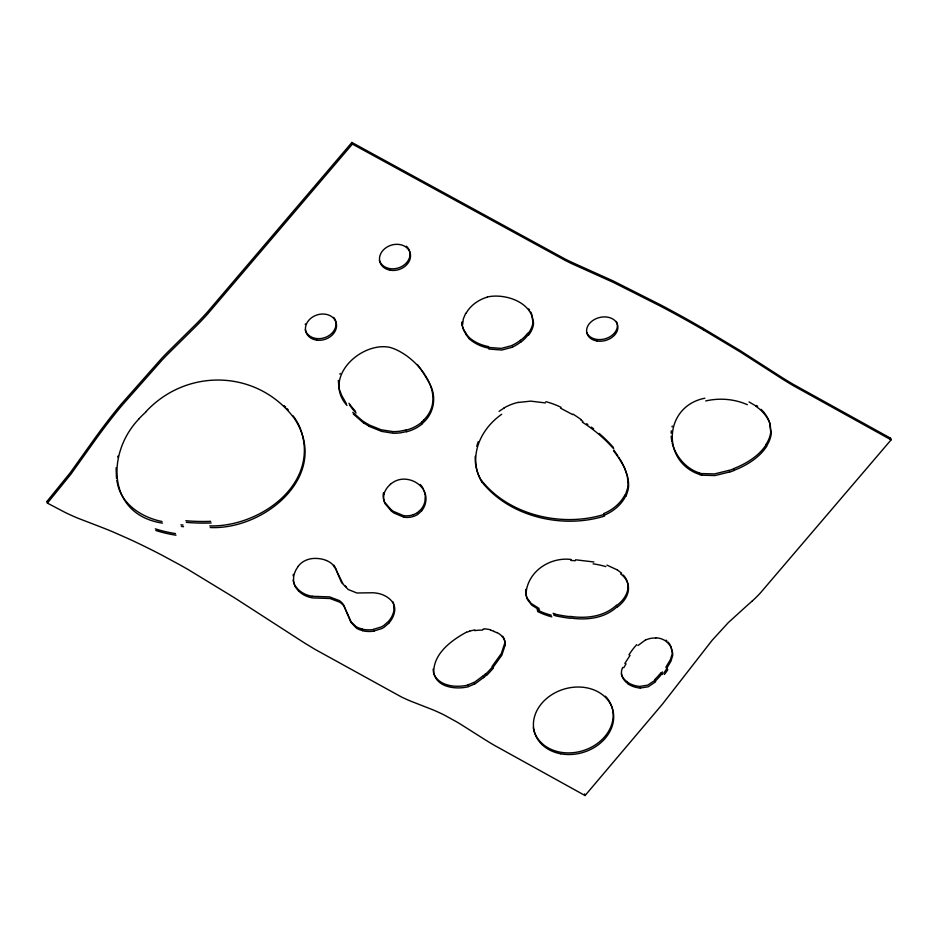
<?xml version="1.0" encoding="UTF-8"?>
<svg xmlns="http://www.w3.org/2000/svg" width="938" height="938" viewBox="0 0 938 938"><rect width="100%" height="100%" fill="white"/><g stroke="black" fill="none" stroke-linecap="round" stroke-linejoin="round"><path stroke-width="1.41" d="M462.129 322.824L462.129 321.711M462.633 324.442L463.349 318.838L465.67 313.339M532.784 321.066L531.588 313.773M533.288 322.695C532.198 301.86 504.585 293.078 487.314 296.994M116.113 467.792L116.5 478.45M671.127 433.18L671.315 430.847M504.644 643.515L501.314 653.598L492.133 666.343M505.148 645.145L501.818 655.228L492.638 667.973M338.348 380.382L338.958 388.109M117.696 457.029L117.907 456.138M672.03 426.849L672.241 426.051M339.908 374.168L340.213 373.43M625.529 494.643L627.616 488.17A34.729 30.239 -5.6 0 0 628.085 484.102L627.334 476.199L624.579 467.874M626.033 496.272L628.12 489.788A34.729 30.239 -5.6 0 0 628.589 485.732C628.823 472.506 621.108 460.828 613.475 450.662M622.68 667.457L621.953 669.369A13.413 11.092 -28.2 0 0 621.507 673.765M624.849 663.412L630.078 655.357M766.252 444.577C758.924 455.974 746.578 463.548 733.68 468.637M766.756 446.207C759.581 457.439 746.812 465.412 734.184 470.266M665.851 667.281L670.424 659.613L672.112 654.126A16.286 13.695 -28.7 0 0 672.159 651.406L670.998 647.361A25.432 21.422 -25.9 0 0 668.548 643.656L665.992 641.275A19.147 16.063 -22.9 0 0 657.644 637.981L655.92 637.84M666.355 668.911L670.928 661.243L672.616 655.756A16.286 13.695 -28.7 0 0 672.663 653.036L671.362 648.111M661.759 672.851L662.474 671.936M662.263 674.469L662.978 673.554M527.789 333.166L524.975 336.402A35.152 24.728 -25.5 0 1 520.531 340.365M528.293 334.796L525.479 338.02A35.152 24.728 -25.5 0 1 521.036 341.995M298.225 566.235C302.458 560.525 309.81 557.981 316.751 558.45A25.924 22.336 -3.6 0 1 326.518 560.502M747.316 605.338L728.322 622.598L712.106 640.326L662.463 704.11L585.066 795.541L494.326 745.311A210.124 75.837 40.3 0 1 485.274 739.848L460.687 724.277A151.628 54.732 40.3 0 0 457.146 722.131L444.061 714.92A129.432 46.712 40.3 0 0 432.828 709.796L411.067 701.284A104.47 37.708 40.3 0 1 401.405 696.957L315.262 649.495A294.649 106.346 40.3 0 1 302.505 641.698L234.078 597.529L188.444 569.729A357.73 129.116 40.3 0 0 179.463 564.629L161.688 555.038A430.143 155.251 40.3 0 0 128.494 538.752L112.806 531.846A331.384 119.607 40.3 0 0 102.582 527.695L78.264 518.339A168.359 60.771 40.3 0 1 75.591 517.225A144.593 52.188 40.3 0 1 64.874 512.3L47.404 503.131L46.9 501.513L70.444 472.482L93.859 439.664A292.586 134.685 -61.2 0 1 97.974 433.966A324.126 149.201 -61.2 0 1 115.609 410.973L117.098 409.12A270.953 124.731 -61.2 0 1 121.448 403.856L161.723 358.304A245.51 113.017 -61.2 0 1 166.096 353.72L197.168 322.965A243.235 111.962 -61.2 0 0 207.204 312.284L351.891 142.459L565.227 259.087A196.23 70.831 40.3 0 0 571.746 262.277L612.936 280.814L660.2 304.662A612.151 220.946 40.3 0 1 703.078 328.37M47.404 503.131L70.948 474.112L94.363 441.282A292.586 134.685 -61.2 0 1 98.478 435.595A324.126 149.201 -61.2 0 1 116.113 412.603L117.602 410.75A270.953 124.731 -61.2 0 1 121.952 405.474L162.227 359.922A245.51 113.017 -61.2 0 1 166.601 355.338L197.672 324.595A243.235 111.962 -61.2 0 0 207.708 313.913L352.395 144.089L351.891 142.459M889.681 439.301L890.596 438.222L792.727 384.017A225.472 81.383 40.3 0 1 781.53 377.182L739.824 350.378L703.078 328.359M890.596 438.222L891.1 439.852L760.202 593.168A96.661 44.496 -61.2 0 1 751.959 601.293M139.187 418.7C106.146 452.702 106.873 514.692 162.497 523.134M421.608 510.905L417.949 514.223A16.216 14.34 -8.7 0 1 415.604 515.572L413.869 516.275A18.162 16.286 -8.5 0 1 403.657 517.166M388.942 623.078L384.252 627.147A19.206 15.676 -16.6 0 1 381.672 628.612L373.992 630.957M423.495 420.259C449.654 394.816 416.015 354.681 389.88 347.377A30.473 24.798 -17 0 0 381.895 346.72C354.458 347.904 324.231 380.042 346.978 405.474M637.946 645.555L645.45 639.962M146.176 411.419C187.354 367.391 258.091 369.572 294.614 418.805C331.044 475.12 264.809 529.993 210.253 527.531M483.047 675.899L473.96 682.7M483.551 677.517L474.464 684.318M655.158 680.156L647.712 685.162L639.751 686.417A22.618 18.807 -21.6 0 1 637.242 686.088A27.261 22.571 -21.1 0 1 628.577 682.946L627.416 682.207M655.662 681.774L648.217 686.792L640.255 688.035M751.959 601.27L747.985 604.764M616.465 605.221C604.037 616.782 586.074 618.81 569.952 616.36M616.97 606.851C604.541 618.412 586.578 620.428 570.445 617.99M390.407 484.207L392.354 482.8A17.904 15.465 -10.8 0 1 393.292 482.226C407.432 473.045 429.651 485.638 425.477 502.967A22.09 19.639 -6.8 0 1 425.02 504.679A20.706 18.338 -8.4 0 1 421.572 510.893M499.11 411.313L504.14 408.007M417.445 512.605L421.103 509.287A20.706 18.338 -8.4 0 0 424.48 503.049A22.09 19.639 -6.8 0 0 424.961 501.338L425.301 495.639L424.058 490.41M512.042 345.559L501.244 348.408L488.276 347.388M512.547 347.189L501.748 350.038L488.78 349.018M466.432 632.2C451.319 640.373 433.063 653.868 433.778 672.945C436.897 687.73 456.337 689.735 468.601 686.686M604.107 514.411C562.566 527.484 509.451 515.537 481.698 480.678M604.611 516.041C563.07 529.114 509.955 517.166 482.202 482.308M413.365 514.657L415.088 513.942A16.216 14.34 -8.7 0 0 417.445 512.605M728.943 470.384L714.428 473.936L701.73 473.573M729.447 472.002L714.932 475.566L702.234 475.203M704.837 398.228C663.764 406.213 660.844 461.777 700.018 474.628M469.621 631.075L474.839 629.914M468.097 685.057C456.267 687.847 439.101 686.475 433.802 673.683M406.095 429.967L400.303 431.14A38.376 30.497 -16.6 0 1 392.53 431.597M406.6 431.586L400.807 432.77A38.376 30.497 -16.6 0 1 393.034 433.215L381.672 431.41L368.74 426.192M518.268 402.472L530.767 401.136L545.365 402.918M373.488 629.328L381.168 626.983A19.206 15.676 -16.6 0 0 383.759 625.517L388.438 621.46A26.241 21.375 -16.8 0 0 393.901 610.579L393.597 603.615M209.749 525.901C260.213 527.285 321.617 483.035 299.855 427.294M392.541 431.55L381.168 429.792L368.235 424.562M482.613 629.457L483.598 629.492M571.148 559.482C552.588 557.078 532.573 568.194 527.262 586.578A33.604 22.84 -30.1 0 0 527.437 599.57L531.717 605.116L539.596 610.099M575.557 559.787L593.918 561.979M183.062 525.057L180.87 524.823M183.567 526.687L181.374 526.441M312.424 596.298L329.543 596.885L339.322 600.566A19.018 16.134 -5.1 0 1 343.531 604.693L350.812 622.152L356.499 628.214A20.953 17.693 -18.1 0 0 359.981 629.82L362.631 630.606M403.164 515.501L393.444 511.386A38.13 33.967 -6.7 0 1 390.97 509.498M403.668 517.131L393.948 513.016A38.13 33.967 -6.7 0 1 391.474 511.128M553.092 613.335L554.663 613.71M553.596 614.953L555.167 615.34M362.127 628.976L359.477 628.214A20.953 17.693 -18.1 0 1 355.994 626.584L351.175 621.929L347.564 613.956M162.004 521.505C142.494 517.565 122.315 505.043 117.672 484.477M699.514 472.998C685.971 468.707 675.712 456.478 672.147 442.924M606.909 565.11L617.181 569.847M493.74 631.38L496.835 632.669M560.502 408.147L572.649 414.608M539.092 608.469L531.213 603.486L527.039 597.893M749.04 401.933L756.169 406.119M47.428 501.795L46.9 501.513M352.395 144.089L565.731 260.717A196.23 70.831 40.3 0 0 572.25 263.895L613.44 282.444L660.704 306.292A612.151 220.946 40.3 0 1 703.582 330M891.1 439.852L793.231 385.635A225.472 81.383 40.3 0 1 782.022 378.811L740.328 352.008L703.582 329.977M617.333 569.941L621.683 573.153M627.921 683.837L629.07 684.588A27.261 22.571 -21.1 0 0 637.734 687.73A22.618 18.807 -21.6 0 0 640.255 688.011M363.323 421.596L352.794 412.368M363.827 423.214L353.298 413.986M580.798 419.931L582.92 421.432M346.462 586.965L345.301 585.992M390.923 509.545L384.639 502.158A18.35 16.169 -5.1 0 1 383.443 492.813M391.427 511.163L385.143 503.776A18.35 16.169 -5.1 0 1 384.088 493.857M666.097 640.15L666.777 640.748M284.038 405.615L284.695 406.236M285.023 406.553L285.668 407.186M298.343 589.709L295.247 585.91M298.847 591.339L295.751 587.54A18.936 16.778 -3.3 0 1 293.746 582.346A19.335 17.119 -1.6 0 1 293.594 581.22L293.594 577.445A26.991 23.825 1.1 0 1 298.319 566.294M287.098 408.651L288.189 409.812M468.543 336.812L465.588 333.084M469.047 338.442L466.092 334.714M420.283 484.465L420.81 485.063M502.322 636.703L503.542 638.332A21.75 15.137 -30.9 0 1 505.301 645.11M342.733 583.295L337.41 572.626M528.739 308.919L529.571 310.068M417.387 364.495L418.571 366.066M421.314 485.673L422.663 487.619M614.273 450.756L616.653 454.027M293.195 415.909L294.11 417.176M419.145 366.852L419.708 367.637M420.259 368.423L423.378 373.148M617.216 454.86L617.79 455.704M294.555 417.82L294.989 418.465M333.881 565.098L335.218 567.349M502.756 636.281L503.038 636.703A21.75 15.137 -30.9 0 1 504.796 643.48M295.411 419.122L295.833 419.778M618.892 457.381L619.432 458.236M346.474 403.856L341.631 395.32L339.099 388.637M423.87 373.922L424.363 374.708M424.844 375.481L426.298 377.826M619.959 459.092L622.328 463.22M296.244 420.447L297.803 423.132M426.767 378.6L429.006 382.528M423.05 488.299L423.413 488.991M392.705 601.563L393.444 603.193M298.167 423.812L299.539 426.591M622.668 463.876L623.336 465.201M530.791 312.073L531.4 313.339M429.416 383.325C436.627 395.613 434.54 412.099 423.999 421.889A30.673 23.497 -17.4 0 1 422.159 423.683M670.494 645.731L671.174 647.267M623.664 465.869L624.286 467.206M335.64 568.217L337.082 571.734M347.47 613.851L344.047 606.311A19.018 16.134 -5.1 0 0 339.814 602.219L330.047 598.514L312.929 597.928A24.763 22.043 -6.2 0 1 298.917 591.28M584.562 793.911L585.066 795.541M433.591 672.921L433.11 669.216M117.438 483.492L116.816 480.491M671.819 441.458L671.139 436.205M621.495 673.765L621.894 675.77A21.199 17.564 -21.3 0 0 628.061 683.696M605.432 696.219A40.733 33.065 -16.7 0 1 588.196 748.747A40.733 33.065 -16.7 0 1 533.288 727.724M492.696 666.625A125.293 96.344 -21.5 0 1 486.072 673.824M473.76 682.395A20.882 15.008 -21.7 0 1 468.027 684.693M485.685 673.59A89.509 69.588 -20.8 0 1 483.211 676.005M493.2 668.255A125.293 96.344 -21.5 0 1 486.576 675.454M496.941 632.552A33.24 22.969 -33.5 0 1 502.393 636.644M490.492 630.242A42.398 27.894 -25.8 0 1 493.857 631.239M483.973 628.8A40.17 25.561 -23.2 0 1 490.809 629.867M474.71 630.629A32.83 19.393 -19.7 0 1 482.261 630.137M466.479 632.341A24.224 16.79 -23.3 0 1 469.645 631.227M474.265 684.025A20.882 15.008 -21.7 0 1 468.531 686.323M486.189 675.208A89.509 69.588 -20.8 0 1 483.715 677.635M627.557 682.067A21.199 17.564 -21.3 0 1 621.343 674.164M661.138 672.452A62.834 56.655 -19.5 0 1 654.618 679.675M667.328 668.044A105.349 93.671 -22.6 0 1 663.952 672.816M668.044 642.026A25.432 21.422 -25.9 0 1 670.084 644.957M661.642 674.082A62.834 56.655 -19.5 0 1 655.123 681.293M667.833 669.673A105.349 93.671 -22.6 0 1 664.456 674.434M645.485 640.056A19.252 16.321 -24 0 1 655.885 638.039M628.941 654.806A74.606 66.375 -23.7 0 1 636.703 644.64M623.829 667.715A40.662 30.684 -36.5 0 1 626.056 663.846M293.125 575.826A26.991 23.825 1.1 0 1 293.36 574.326M293.137 580.012A19.335 17.119 -1.6 0 0 293.254 580.716A18.936 16.778 -3.3 0 0 295.282 585.898M312.424 596.275A24.763 22.043 -6.2 0 1 298.413 589.65M373.5 629.504A27.003 22.735 -17.7 0 1 362.068 629.128M326.483 560.561A19.85 17.177 -4.2 0 1 330.598 562.8A16.778 14.539 -4.5 0 1 332.591 564.535L335.722 568.979L341.526 582.533L348.186 589.498L356.874 592.992L372.48 592.769A27.589 22.676 -10.9 0 1 376.173 593.086C385.459 594.211 396.856 601.41 394.452 612.209A26.241 21.375 -16.8 0 1 388.895 623.055M374.004 631.122A27.003 22.735 -17.7 0 1 362.572 630.746M175.476 533.581A125.223 80.738 -14.6 0 1 155.309 528.844M210.675 521.329A110.426 57.37 -7.5 0 1 185.818 520.719M139.105 418.629A117.989 110.743 32.7 0 1 146.351 411.618M175.981 535.211A125.223 80.738 -14.6 0 1 155.814 530.474M211.179 522.958A110.426 57.37 -7.5 0 1 186.322 522.349M413.377 514.692A18.162 16.286 -8.5 0 1 403.152 515.548M390.513 484.313A20.835 18.045 -10.5 0 0 384.932 491.535L384.568 492.192A18.76 16.497 -6.4 0 0 384.064 493.857M623.242 575.006A35.879 23.954 -11.1 0 1 616.805 605.432M526.933 597.94A33.604 22.84 -30.1 0 1 525.761 589.404M551.321 615.211A72.988 42.573 -8.7 0 1 537.04 609.841M569.272 616.594A96.462 53.454 -6.2 0 1 554.393 614.003M620.604 573.857A35.879 23.954 -11.1 0 1 617.31 607.062M593.074 563.832A80.387 56.761 -12.2 0 1 605.842 566.611M570.879 560.467A106.17 77.748 -14.2 0 1 575.24 560.736M551.825 616.841A72.988 42.573 -8.7 0 1 537.544 611.459M569.776 618.224A96.462 53.454 -6.2 0 1 554.897 615.633M625.118 494.537A38.833 31.915 -16.8 0 1 603.72 513.59M586.66 423.73A179.428 162.731 -41.8 0 1 587.845 424.562M591.339 427.095A179.428 162.731 -41.8 0 1 593.625 428.854M599.194 433.426A179.428 162.731 -41.8 0 1 613.382 447.438M481.487 480.631A61.861 51.039 -20.6 0 1 475.238 456.337M476.774 446.289A61.861 51.039 -20.6 0 1 478.239 441.61M625.623 496.155A38.833 31.915 -16.8 0 1 604.224 515.22M582.381 422.182A179.428 162.731 -41.8 0 1 613.886 449.056M572.989 414.104A187.565 168.535 -46.4 0 1 581.079 419.567M545.869 401.675A91.326 80.176 -30.3 0 1 561.03 407.315M504.069 407.913A41.882 34.87 -20.5 0 1 518.257 402.355M481.991 482.261A61.861 51.039 -20.6 0 1 501.713 414.256M756.544 405.486A41.624 33.944 4.4 0 1 757.623 406.295M761.105 409.331A41.624 33.944 4.4 0 1 769.606 422.569L770.743 432.184A35.163 28.961 -15.9 0 1 766.029 444.413M701.694 473.667A30.333 26.452 -20.5 0 1 699.478 473.092M733.75 468.789A96.544 79.742 -17.3 0 1 729.002 470.536M755.946 406.342A41.624 33.944 4.4 0 1 770.11 424.187L771.247 433.802A35.163 28.961 -15.9 0 1 766.534 446.042M705.716 400.96A57.488 49.057 0.3 0 1 747.375 404.688M702.199 475.296A30.333 26.452 -20.5 0 1 699.983 474.71M734.255 470.419A96.544 79.742 -17.3 0 1 729.506 472.166M616.313 321.429A15.876 11.866 -14.7 0 1 606.71 338.301A15.876 11.866 -14.7 0 1 586.684 332.392M520.379 340.248A30.403 21.117 -25.7 0 1 511.984 345.43M533.065 321.007A27.624 19.37 -25.7 0 1 528.282 333.33M465.834 332.931A32.619 25.478 -22.2 0 1 461.695 322.918M488.616 346.603A59.575 46.419 -38.2 0 1 468.437 336.918M520.883 341.878A30.403 21.117 -25.7 0 1 512.488 347.06M533.57 322.637A27.624 19.37 -25.7 0 1 528.786 334.96M465.975 313.433A32.244 25.772 -16.9 0 1 487.35 297.1M466.338 334.561A32.619 25.478 -22.2 0 1 462.2 324.536M489.12 348.233A59.575 46.419 -38.2 0 1 468.941 338.536M406.342 246.178A15.77 12.78 -17.2 0 1 401.546 266.627A15.77 12.78 -17.2 0 1 379.409 260.307M333.74 317.361A15.805 12.839 -17.5 0 1 326.236 337.07A15.805 12.839 -17.5 0 1 305.249 329.73M305.237 324.466A15.805 12.839 -17.5 0 1 305.378 323.927M423.554 420.294A30.673 23.497 -17.4 0 1 421.654 422.053M421.807 422.182A32.455 25.537 -16.4 0 1 406.131 430.143M355.584 411.419A108.034 69.189 7.8 0 1 348.983 403.27M368.399 424.398A71.523 53.056 -9.9 0 1 363.487 421.455M422.311 423.8A32.455 25.537 -16.4 0 1 406.635 431.773M356.088 413.048A108.034 69.189 7.8 0 1 349.487 404.899M368.904 426.028A71.523 53.056 -9.9 0 1 363.991 423.085M560.584 753.765A40.733 33.065 -16.7 0 0 612.936 710.476A40.733 33.065 -16.7 0 0 547.112 698.083A40.733 33.065 -16.7 0 0 560.584 753.765M596.943 340.986A15.876 11.866 -14.7 0 0 617.638 325.205A15.876 11.866 -14.7 0 0 592.136 320.995A15.876 11.866 -14.7 0 0 596.943 340.986M390.185 270.203A15.77 12.78 -17.2 0 0 410.211 253.201A15.77 12.78 -17.2 0 0 384.639 248.758A15.77 12.78 -17.2 0 0 390.185 270.203M316.657 340.119A15.805 12.839 -17.5 0 0 336.097 322.508A15.805 12.839 -17.5 0 0 310.208 318.838A15.805 12.839 -17.5 0 0 316.657 340.119"/></g></svg>
